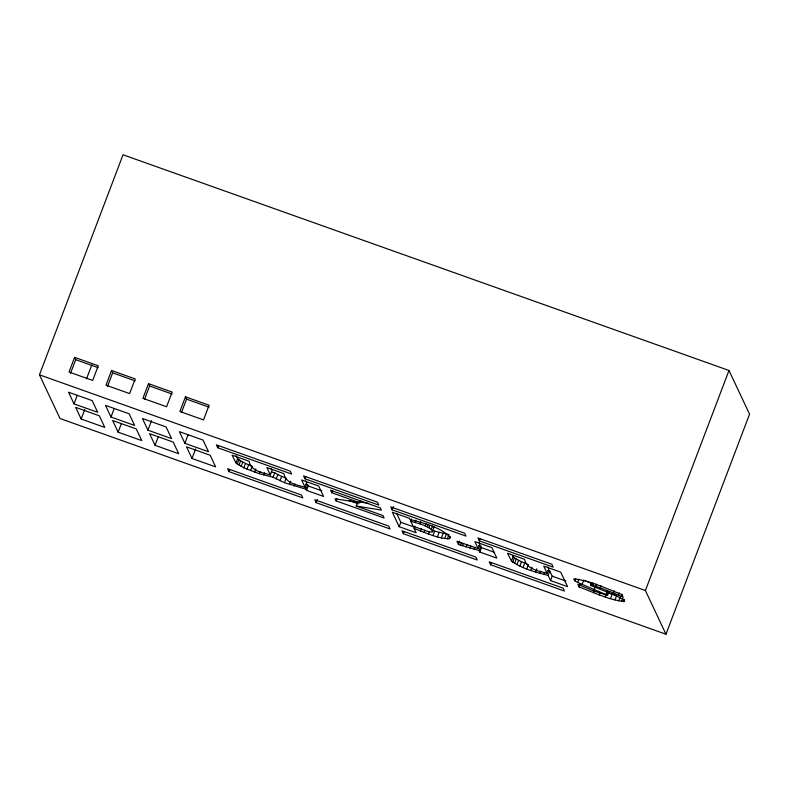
<?xml version="1.0" encoding="UTF-8"?>
<svg xmlns="http://www.w3.org/2000/svg" width="789" height="789" viewBox="0 0 789 789"><rect width="100%" height="100%" fill="white"/><g stroke="black" fill="none" stroke-linecap="round" stroke-linejoin="round"><path stroke-width="1.18" d="M410.724 521.164L413.14 526.293L428.595 531.648L431.553 532.023L432.352 531.865L432.569 530.859C427.007 524.922 418.17 523.62 410.724 521.164L411.562 518.965M432.352 531.865L434.246 526.45M39.45 374.824L123.035 154.782L728.987 370.475L749.55 414.176L665.965 634.218L60.013 418.525L39.45 374.824L645.402 590.517L665.965 634.218M74.61 357.358L69.037 372.033L92.678 380.446L98.25 365.78L74.61 357.358L75.705 359.695L98.221 367.704M70.556 373.236L75.705 359.695M74.028 403.869L68.554 392.212L92.195 400.634L97.678 412.292L74.028 403.869L77.273 395.338M86.563 378.75L91.81 364.932M81.159 419.018L75.675 407.371L99.325 415.783L104.809 427.441L81.159 419.018L84.808 409.422M111.555 370.514L105.982 385.18L129.633 393.603L135.205 378.927L111.555 370.514L112.649 372.842L135.175 380.86M107.511 386.383L112.649 372.842M110.983 417.026L105.499 405.368L129.149 413.781L134.633 425.439L110.983 417.026L114.227 408.485M118.113 432.175L112.63 420.517L136.27 428.94L141.754 440.587L118.113 432.175L121.348 423.634M148.5 383.661L142.927 398.337L166.578 406.749L172.15 392.084L148.5 383.661L149.594 385.999L172.12 394.017M144.456 399.54L149.594 385.999M147.928 430.173L142.444 418.515L166.094 426.938L171.578 438.595L147.928 430.173L151.577 420.576M155.058 445.321L149.575 433.674L173.225 442.087L178.708 453.744L155.058 445.321L158.303 436.79M185.454 396.818L179.882 411.483L203.523 419.906L209.095 405.23L185.454 396.818L186.549 399.145L209.065 407.163M181.401 412.686L186.549 399.145M184.882 443.329L179.399 431.672L203.039 440.084L208.523 451.742L184.882 443.329L188.117 434.788M192.003 458.478L186.52 446.821L210.17 455.243L215.653 466.891L192.003 458.478L195.652 448.872M217.715 447.738L216.344 444.828L290.244 471.132L291.614 474.041L217.715 447.738L218.523 445.607M228.958 471.625L227.587 468.715L301.477 495.019L302.848 497.938L228.958 471.625L229.767 469.494M235.99 462.975L232.084 455.184L249.117 461.249C251.01 471.408 262.342 472.355 270.351 474.968L266.86 467.561L283.902 473.627C285.815 483.765 297.118 484.752 305.126 487.346L301.645 479.939L318.677 486.004L323.589 496.449L306.556 490.383L306.014 489.229L284.464 482.671L273.083 477.207L259.226 473.676L243.801 467.818L235.99 462.975L237.657 458.577L236.039 455.638M237.193 464.06L238.86 459.662L237.657 458.577M238.899 465.234L240.576 460.835L238.86 459.662M241.109 466.486L242.785 462.088L240.576 460.835M243.801 467.818L245.478 463.419L242.785 462.088M246.957 469.199L248.624 464.8L245.478 463.419M250.557 470.638L252.233 466.24L248.624 464.8M254.62 472.138L255.873 468.844M259.226 473.676L260.064 471.477M263.812 475.008L264.65 472.808M270.351 474.968L272.018 470.569L271.022 468.449M273.083 477.207L274.759 472.798L271.258 472.029M276.15 478.953L277.827 474.544L274.759 472.798M279.987 480.787L281.663 476.388L277.827 474.544M284.464 482.671L286.131 478.262L281.663 476.388M289.445 484.535L290.697 481.231M294.041 486.093L294.879 483.894M304.909 478.775L303.538 475.866L377.438 502.169L378.809 505.078L304.909 478.775L305.718 476.645M305.126 487.346L306.793 482.947L305.807 480.826M306.014 489.229L307.69 484.831L305.432 484.278M306.556 490.383L308.233 485.985L307.69 484.831M316.152 502.672L314.781 499.753L388.681 526.056L390.052 528.975L316.152 502.672L317.365 499.467M360.563 500.492L359.725 502.692L331.745 492.731L332.573 490.531M357.466 502.731L356.214 506.025L382.981 515.552L384.135 517.998L336.006 500.867L336.834 498.668M392.113 509.812L390.742 506.903L464.632 533.206L466.003 536.116L392.113 509.812L393.326 506.617M414.925 526.115L414.087 528.314L416.178 532.762L399.145 526.697L400.822 522.298L396.63 513.392M403.347 533.709L401.976 530.79L475.875 557.093L477.246 560.012L403.347 533.709L404.165 531.569M415.083 522.338L415.911 520.138M419.896 523.906L420.734 521.707M399.145 526.697L392.34 512.219L409.373 518.284L409.885 519.379C423.811 523.186 439.542 526.638 450.065 537.053L450.164 538.137L449.217 538.719C439.236 538.808 429.837 534.301 420.576 531.046L421.405 528.847M425.093 525.908L425.932 523.699M424.117 532.427L424.946 530.228M427.145 526.815L427.983 524.616M428.841 527.663L429.67 525.464M428.466 534.025L429.305 531.825M431.277 529.291L432.53 525.987M432.993 535.553L434.67 531.155L448.132 534.36M437.431 536.895L439.098 532.486M441.445 537.93L443.112 533.532M444.7 538.571L446.367 534.173M447.353 538.848L449.02 534.449M449.217 538.719L450.055 536.52M458.409 544.44L456.91 541.244L478.164 548.602L474.87 541.599L491.902 547.665L496.823 558.109L479.781 552.053L479.061 550.515L458.409 544.44L459.662 541.136M460.401 545.169L461.24 542.97M462.423 545.899L463.261 543.7M466.043 547.122L466.881 544.923M469.909 548.306L470.747 546.106M474.199 549.44L475.027 547.241M479.308 540.85L477.937 537.94L551.836 564.243L553.207 567.153L479.308 540.85L480.116 538.719M478.164 548.602L479.83 544.193L478.893 542.201M479.061 550.515L480.738 546.116L478.785 545.682M479.781 552.053L481.458 547.645L480.738 546.116M490.551 564.746L489.18 561.827L563.07 588.13L564.441 591.05L490.551 564.746L491.36 562.616M511.459 561.058L507.524 553.227L524.557 559.293C526.796 569.826 538.867 570.615 547.201 573.514L543.72 566.107L560.752 572.173L567.557 586.651L550.525 580.586L548.089 575.398C535.465 572.153 522.131 568.83 511.459 561.058L513.126 556.649L512.396 555.624M512.742 562.172L514.408 557.774L513.126 556.649M514.566 563.385L516.243 558.987L514.408 557.774M516.943 564.697L518.61 560.289L516.243 558.987M519.793 566.068L521.47 561.669L518.61 560.289M523.058 567.488L524.724 563.09L521.47 561.669M526.727 568.948L528.403 564.549M530.81 570.457L532.062 567.153M535.632 572.094L536.885 568.79M539.893 573.376L540.731 571.177M543.946 574.441L544.775 572.242M547.201 573.514L548.868 569.116L547.882 566.995M548.089 575.398L549.765 570.999L547.684 570.516M550.525 580.586L552.201 576.187L549.765 570.999M608.871 591.918L607.619 595.222L577.666 582.489L574.865 580.803L575.704 578.593M577.666 582.489L578.919 579.185M591.553 582.972L590.714 585.182L591.227 585.635L615.627 595.527L623.409 599.601L624.681 601.543C608.832 600.084 594.009 592.381 579.136 587.036L580.388 583.732M582.045 584.58L583.722 580.181L591.799 583.495M590.714 585.182L591.977 582.815M591.227 585.635L592.066 583.436M591.139 585.014L592.815 585.389L593.653 583.189M594.216 589.482L595.468 586.188M592.815 585.389L595.794 586.306L596.632 584.107M593.555 592.736L594.383 590.537M595.794 586.306L600.123 587.805L600.962 585.606M599.403 594.867L600.232 592.667M606.08 594.196L607.333 590.902M605.311 596.918L606.149 594.719M607.145 594.778L607.984 592.578M579.136 587.036L577.893 584.393L593.338 590.783L607.086 595.33L608.349 592.036M610.508 598.614L612.175 594.216L616.653 595.547L614.976 599.946M574.865 580.803L573.682 578.889C590.448 580.477 606.139 588.742 621.88 594.393L623.182 597.145L613.536 593.012L614.375 590.813M618.487 595.153L619.326 592.953M618.724 600.912L620.401 596.514M621.624 596.592L622.462 594.383M621.643 601.514L622.896 598.21M623.626 601.721L624.464 599.522M645.402 590.517L728.987 370.475M607.086 595.33L607.619 595.222M433.23 527.624L434.019 527.456M359.725 502.692L335.009 498.756L336.006 500.867M359.084 501.824L368.67 503.372M356.214 506.025L381.363 510.108L380.347 507.958L330.571 490.235L331.745 492.731M608.023 592.855L612.175 594.216M432.402 530.386L434.67 531.155M308.233 485.985L321.853 490.837M349.132 500.551L358.305 503.806M481.458 547.645L493.944 552.093M400.822 522.298L414.452 527.151M552.201 576.187L565.831 581.029M600.123 587.805L613.536 593.012M524.724 563.09L527.486 564.184M414.087 528.314L420.576 531.046"/></g></svg>
